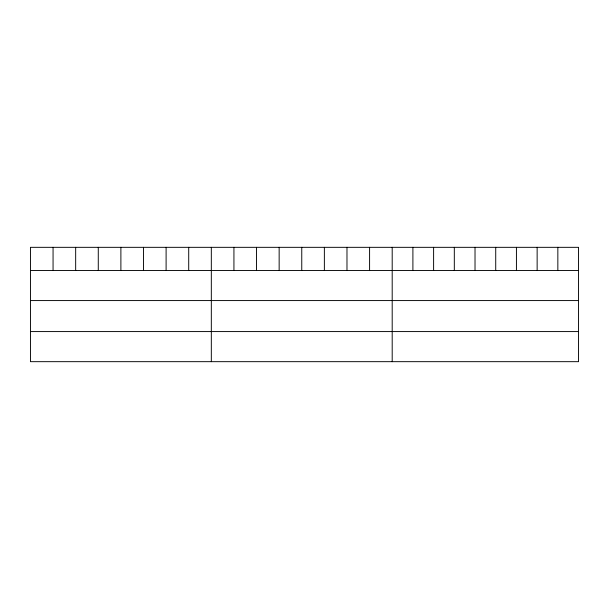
<?xml version="1.0" encoding="UTF-8"?>
<svg xmlns="http://www.w3.org/2000/svg" width="609" height="609" viewBox="0 0 609 609"><rect width="100%" height="100%" fill="white"/><g stroke="black" fill="none" stroke-linecap="round" stroke-linejoin="round"><path stroke-width="0.91" d="M578.55 270.48L578.55 361.67L30.45 361.67L30.45 247.33L578.55 247.33L578.55 270.48L30.45 270.48M30.45 300.572L578.55 300.572M30.45 331.578L578.55 331.578M557.844 247.33L557.844 270.48M537.138 247.33L537.138 270.48M516.432 247.33L516.432 270.48M495.726 247.33L495.726 270.48M475.02 247.33L475.02 270.48M454.314 247.33L454.314 270.48M433.608 247.33L433.608 270.48M412.902 247.33L412.902 270.48M392.196 247.33L392.196 361.67M369.587 247.33L369.587 270.48M346.978 247.33L346.978 270.48M324.369 247.33L324.369 270.48M301.76 247.33L301.76 270.48M279.15 247.33L279.15 270.48M256.541 247.33L256.541 270.48M233.932 247.33L233.932 270.48M211.323 247.33L211.323 361.67M188.714 247.33L188.714 270.48M166.105 247.33L166.105 270.48M143.496 247.33L143.496 270.48M120.887 247.33L120.887 270.48M98.277 247.33L98.277 270.48M75.668 247.33L75.668 270.48M53.059 247.33L53.059 270.48"/></g></svg>
